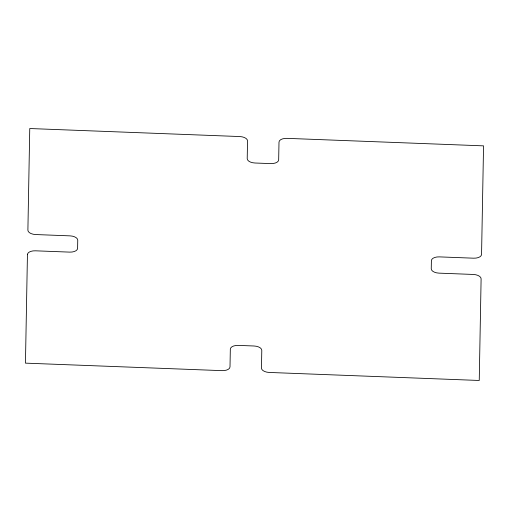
<?xml version="1.0" encoding="UTF-8"?>
<svg xmlns="http://www.w3.org/2000/svg" width="509" height="509" viewBox="0 0 509 509"><rect width="100%" height="100%" fill="white"/><g stroke="black" fill="none" stroke-linecap="round" stroke-linejoin="round"><path stroke-width="0.76" d="M27.441 254.576L25.45 363.14L222.064 370.647A7.87 4.066 2.6 0 0 230.004 366.881L230.329 349.161A7.87 4.066 2.6 0 1 238.269 345.395L253.997 345.993A7.87 4.066 2.6 0 1 261.791 350.364L261.461 368.083A7.87 4.066 2.6 0 0 269.255 372.448L479.243 380.471L481.107 278.817A7.87 4.066 2.6 0 0 473.319 274.453L439.038 273.142A7.87 4.066 2.6 0 1 431.25 268.777L431.397 260.646A7.87 4.066 2.6 0 1 439.337 256.88L473.618 258.19A7.87 4.066 2.6 0 0 481.559 254.424L483.55 145.86L286.936 138.353A7.87 4.066 2.6 0 0 278.996 142.119L278.671 159.839A7.87 4.066 2.6 0 1 270.731 163.605L255.003 163.007A7.87 4.066 2.6 0 1 247.209 158.636L247.539 140.917A7.87 4.066 2.6 0 0 239.745 136.552L29.757 128.529L27.893 230.183A7.87 4.066 2.6 0 0 35.681 234.547L69.962 235.858A7.87 4.066 2.6 0 1 77.75 240.223L77.603 248.354A7.87 4.066 2.6 0 1 69.663 252.12L35.382 250.81A7.87 4.066 2.6 0 0 27.441 254.576"/></g></svg>
